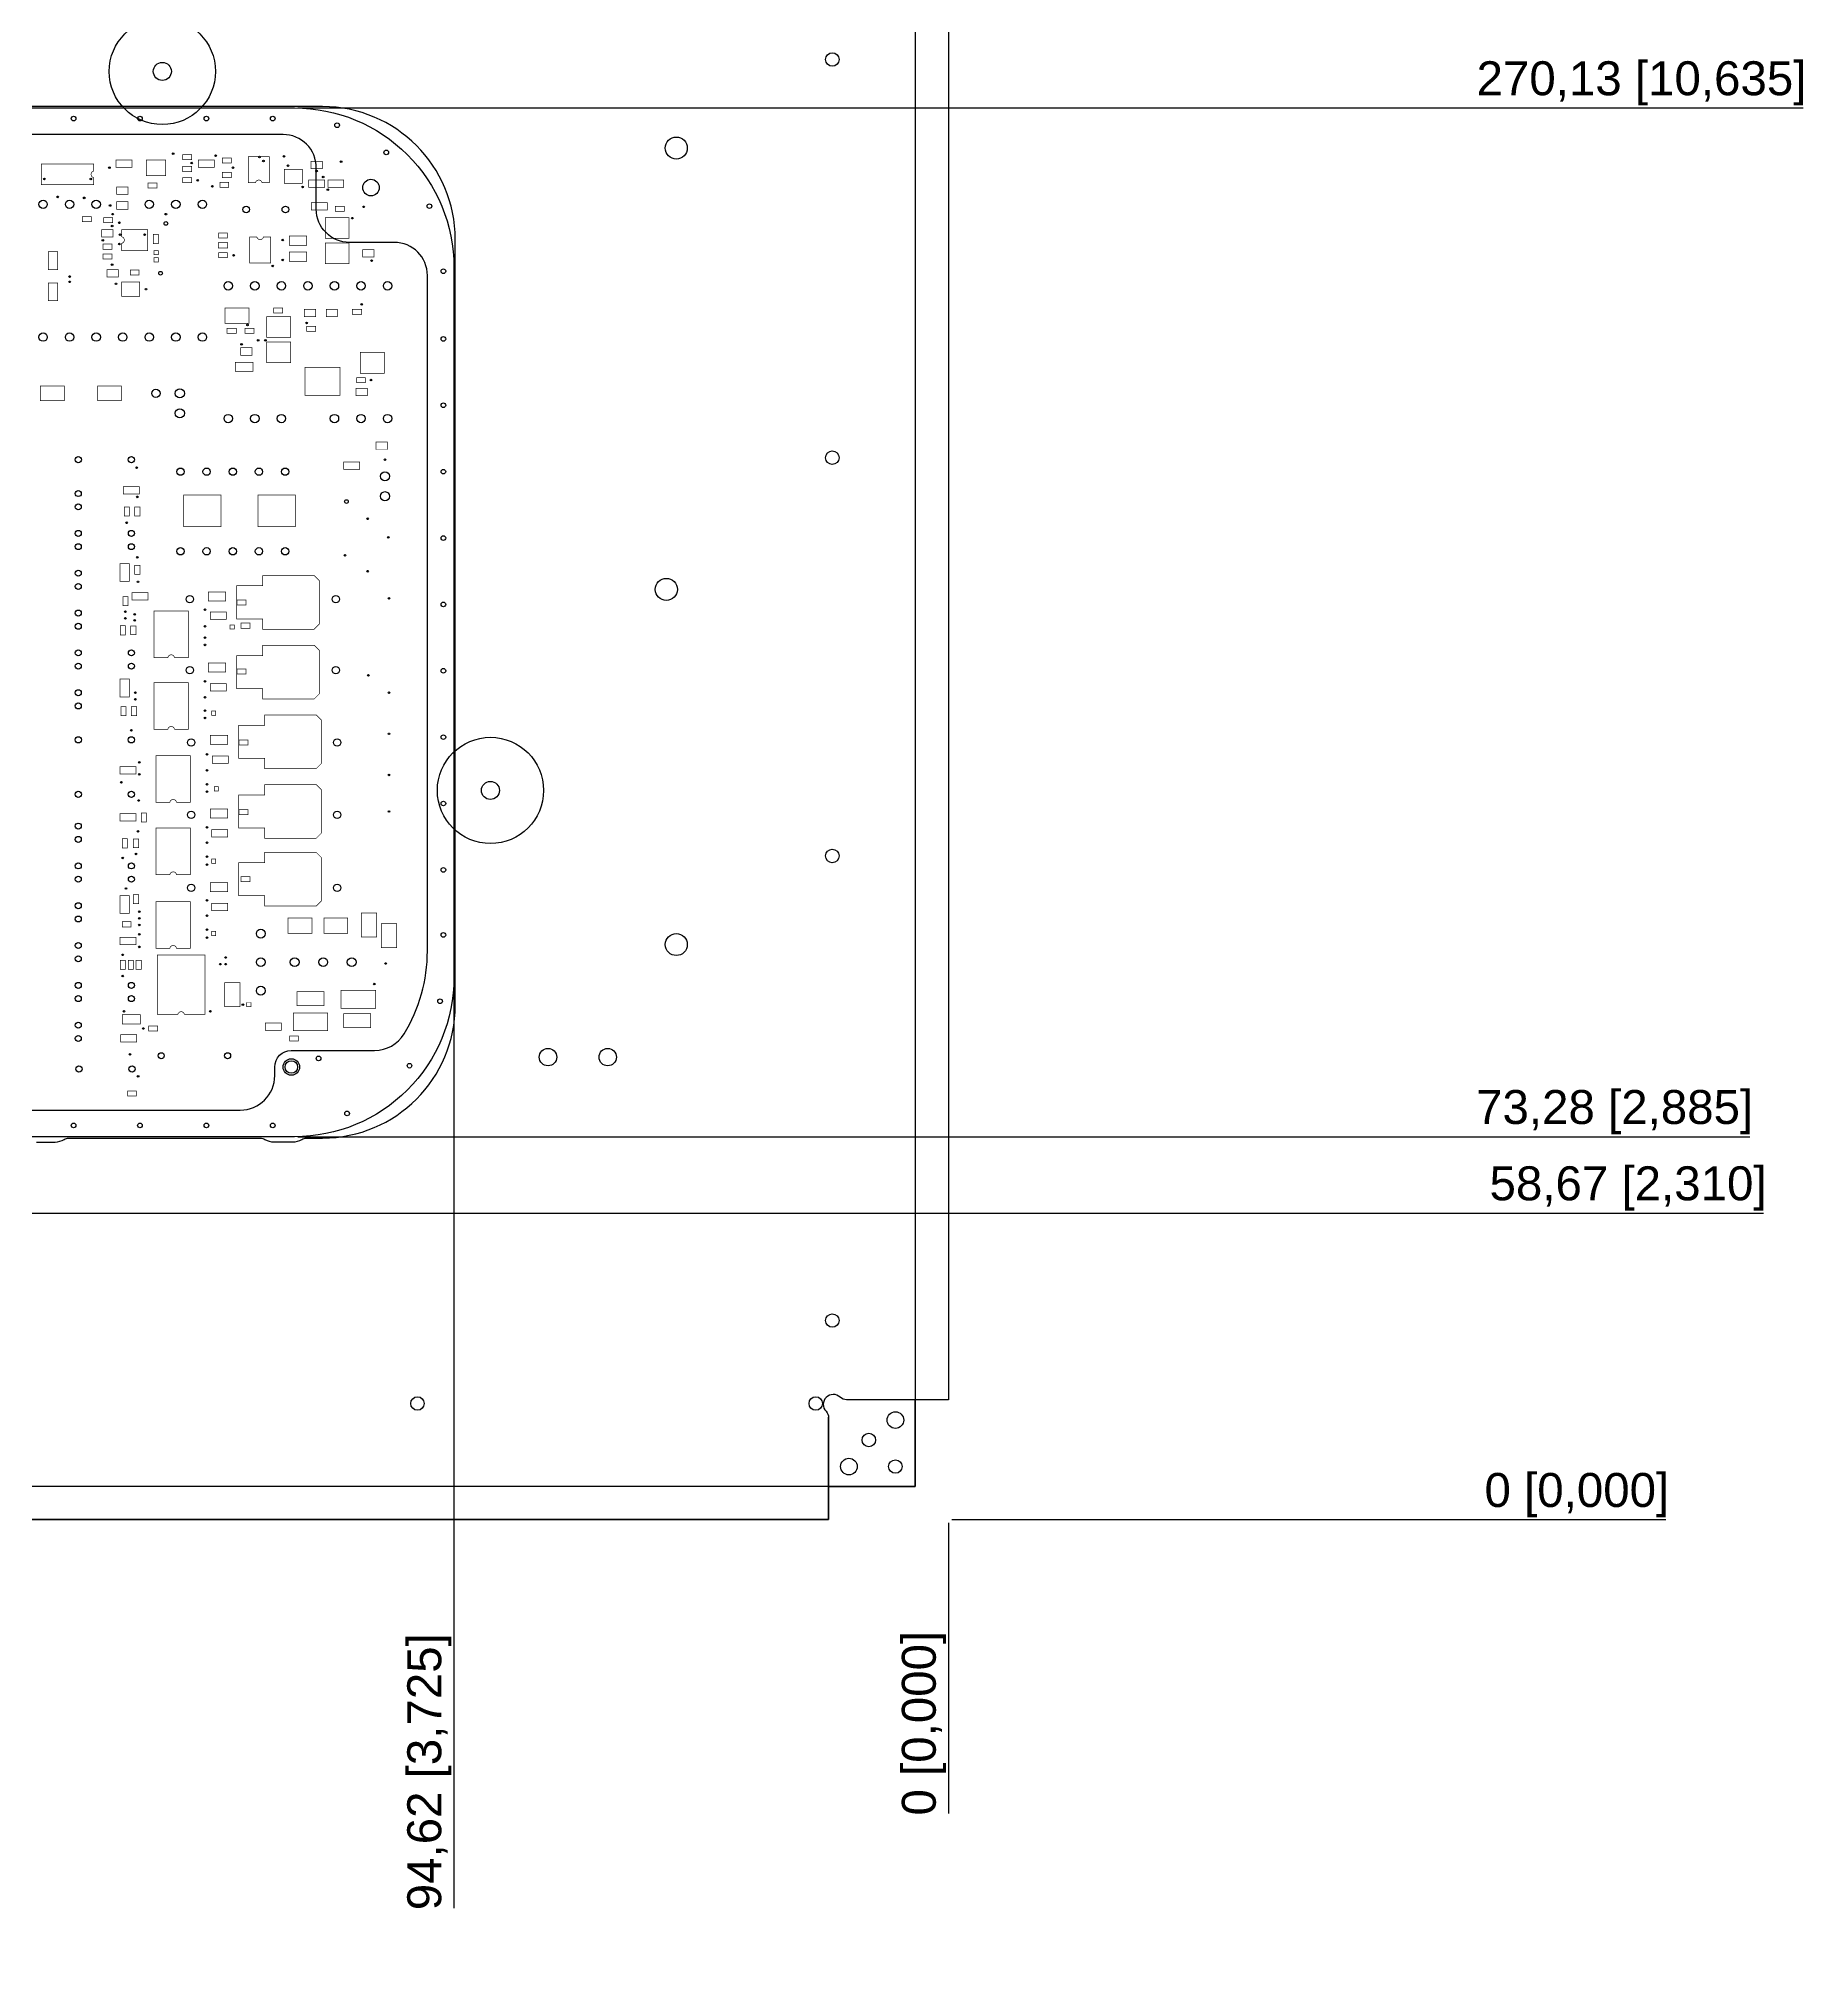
# Model space of a CAD drawing. Extents: x -225 to 380, y -363 to 289.
# Drawn here: x 41.8 to 380.5, y -363.2 to 4 of the extents above; entities that cross this region are included whole.
import ezdxf

# ---------------------------------------------------------------- set-up
doc = ezdxf.new("R2010")
doc.units = 0
doc.header["$MEASUREMENT"] = 0
doc.layers.get('0').update_dxf_attribs({"linetype": 'CONTINUOUS'})
doc.layers.get('DEFPOINTS').update_dxf_attribs({"linetype": 'CONTINUOUS'})
for name, color, linetype in [('1_0_PALLET', 7, 'CONTINUOUS'), ('1_1_BARRENOS', 100, 'CONTINUOUS'), ('1_2_CAV_PCB', 140, 'CONTINUOUS'), ('1_4_FUGAS_PASADAS', 1, 'CONTINUOUS'), ('1_5_CAJA_PISADOR', 8, 'CONTINUOUS'), ('_G01-IND-2BOT_OUTLINE_PART', 7, 'CONTINUOUS'), ('_G01-IND-3GEN_DRILLS', 40, 'CONTINUOUS'), ('_G01-IND-3GEN_OUTLINE', 7, 'CONTINUOUS')]:
    doc.layers.add(name, color=color, linetype=linetype)
doc.styles.get("Standard").update_dxf_attribs({"font": '@Arial Unicode MS'})
doc.dimstyles.get("Standard").update_dxf_attribs({"dimtxt": 0.18, "dimasz": 0.18, "dimexe": 0.18, "dimexo": 0.0625, "dimgap": 0.09, "dimtad": 0, "dimtih": 1, "dimtoh": 1, "dimdec": 4, "dimzin": 0, "dimdsep": 46, "dimtxsty": 'STANDARD', "dimcen": 0.09, "dimadec": 0, "dimazin": 0, "dimtfac": 1, "dimtdec": 4, "dimtofl": 0, "dimtmove": 2, "dimatfit": 3, "dimfxl": 1, "dimtolj": 1, "dimtzin": 0, "dimarcsym": 0})

# ---------------------------------------------------------------- blocks, each defined once
blk = doc.blocks.new('ROUND_99')
blk.add_circle((0, 0), 0.006)
blk = doc.blocks.new('ROUND_237')
blk.add_circle((0, 0), 0.014)
blk = doc.blocks.new('ROUND_148')
blk.add_circle((0, 0), 0.0175)
blk = doc.blocks.new('ROUND_139')
blk.add_circle((0, 0), 0.0225)
blk = doc.blocks.new('ROUND_245')
blk.add_circle((0, 0), 0.0235)
blk = doc.blocks.new('ROUND_8')
blk.add_circle((0, 0), 0.025)
blk = doc.blocks.new('ROUND_118')
blk.add_circle((0, 0), 0.0275)
blk = doc.blocks.new('ROUND_147')
blk.add_circle((0, 0), 0.031)
blk = doc.blocks.new('ROUND_244')
blk.add_circle((0, 0), 0.0315)
blk = doc.blocks.new('ROUND_242')
blk.add_circle((0, 0), 0.0335)
blk = doc.blocks.new('ROUND_243')
blk.add_circle((0, 0), 0.0345)
blk = doc.blocks.new('ROUND_146')
blk.add_circle((0, 0), 0.0625)
blk = doc.blocks.new('*U22')
at = {"color": 0, "linetype": 'Continuous'}
blk.add_text('0 [0,000]', height=6.5, dxfattribs=at).set_placement((318.45, -276.97))
blk = doc.blocks.new('*D21')
at = {"color": 0}
blk.add_line((216.52, -279.4), (353.17, -279.4), dxfattribs=at)
at = {"layer": 'DEFPOINTS', "color": 0}
for p in [(215.9, -279.4), (215.9, -279.4), (318.23, -279.4)]:
    blk.add_point(p, dxfattribs=at)
at = {"linetype": 'Continuous'}
blk.add_blockref('*U22', (0, 0), dxfattribs=at)
blk = doc.blocks.new('*U24')
at = {"color": 0, "linetype": 'Continuous'}
blk.add_text('58,67 [2,310]', height=6.5, dxfattribs=at).set_placement((319.41, -218.29))
blk = doc.blocks.new('*D23')
at = {"color": 0}
blk.add_line((-5.45, -220.73), (371.81, -220.73), dxfattribs=at)
at = {"layer": 'DEFPOINTS', "color": 0}
for p in [(-6.07, -220.73), (319.16, -220.73), (215.9, -279.4)]:
    blk.add_point(p, dxfattribs=at)
at = {"linetype": 'Continuous'}
blk.add_blockref('*U24', (0, 0), dxfattribs=at)
blk = doc.blocks.new('*U26')
at = {"color": 0, "linetype": 'Continuous'}
blk.add_text('73,28 [2,885]', height=6.5, dxfattribs=at).set_placement((316.84, -203.69))
blk = doc.blocks.new('*D25')
at = {"color": 0}
blk.add_line((91.43, -206.12), (369.24, -206.12), dxfattribs=at)
at = {"layer": 'DEFPOINTS', "color": 0}
for p in [(90.8, -206.12), (316.65, -206.12), (215.9, -279.4)]:
    blk.add_point(p, dxfattribs=at)
at = {"linetype": 'Continuous'}
blk.add_blockref('*U26', (0, 0), dxfattribs=at)
blk = doc.blocks.new('*U28')
at = {"color": 0, "linetype": 'Continuous'}
blk.add_text('270,13 [10,635]', height=6.5, dxfattribs=at).set_placement((316.93, -6.84))
blk = doc.blocks.new('*D27')
at = {"color": 0}
blk.add_line((91.43, -9.27), (379.43, -9.27), dxfattribs=at)
at = {"layer": 'DEFPOINTS', "color": 0}
for p in [(90.8, -9.27), (316.59, -9.27), (215.9, -279.4)]:
    blk.add_point(p, dxfattribs=at)
at = {"linetype": 'Continuous'}
blk.add_blockref('*U28', (0, 0), dxfattribs=at)
blk = doc.blocks.new('*U30')
at = {"color": 0, "linetype": 'Continuous'}
blk.add_text('288,67 [11,365]', height=6.5, dxfattribs=at).set_placement((317.96, 11.71))
blk = doc.blocks.new('*D29')
at = {"color": 0}
blk.add_line((-5.45, 9.27), (380.46, 9.27), dxfattribs=at)
at = {"layer": 'DEFPOINTS', "color": 0}
for p in [(-6.07, 9.27), (317.61, 9.27), (215.9, -279.4)]:
    blk.add_point(p, dxfattribs=at)
at = {"linetype": 'Continuous'}
blk.add_blockref('*U30', (0, 0), dxfattribs=at)
blk = doc.blocks.new('*U32')
at = {"color": 0, "linetype": 'Continuous'}
blk.add_text('303,28 [11,940]', height=6.5, dxfattribs=at).set_placement((316.46, 26.31))
blk = doc.blocks.new('*D31')
at = {"color": 0}
blk.add_line((91.43, 23.88), (378.96, 23.88), dxfattribs=at)
at = {"layer": 'DEFPOINTS', "color": 0}
for p in [(90.8, 23.88), (316.23, 23.88), (215.9, -279.4)]:
    blk.add_point(p, dxfattribs=at)
at = {"linetype": 'Continuous'}
blk.add_blockref('*U32', (0, 0), dxfattribs=at)
blk = doc.blocks.new('*U34')
at = {"color": 0, "linetype": 'Continuous'}
blk.add_text('500,13 [19,690]', height=6.5, dxfattribs=at).set_placement((317.04, 223.16))
blk = doc.blocks.new('*D33')
at = {"color": 0}
blk.add_line((91.43, 220.73), (379.54, 220.73), dxfattribs=at)
at = {"layer": 'DEFPOINTS', "color": 0}
for p in [(90.8, 220.73), (316.8, 220.73), (215.9, -279.4)]:
    blk.add_point(p, dxfattribs=at)
at = {"linetype": 'Continuous'}
blk.add_blockref('*U34', (0, 0), dxfattribs=at)
blk = doc.blocks.new('*U36')
at = {"color": 0, "linetype": 'Continuous'}
blk.add_text('558,8 [22,000]', height=6.5, dxfattribs=at).set_placement((316.42, 281.83))
blk = doc.blocks.new('*D35')
at = {"color": 0}
blk.add_line((216.52, 279.4), (373.86, 279.4), dxfattribs=at)
at = {"layer": 'DEFPOINTS', "color": 0}
for p in [(215.9, 279.4), (316.17, 279.4), (215.9, -279.4)]:
    blk.add_point(p, dxfattribs=at)
at = {"linetype": 'Continuous'}
blk.add_blockref('*U36', (0, 0), dxfattribs=at)
blk = doc.blocks.new('*U38')
at = {"color": 0, "linetype": 'Continuous'}
blk.add_text('94,62 [3,725]', height=6.5, rotation=90, dxfattribs=at).set_placement((118.85, -354.14))
blk = doc.blocks.new('*D37')
at = {"color": 0}
blk.add_line((121.28, -176.27), (121.28, -353.75), dxfattribs=at)
at = {"layer": 'DEFPOINTS', "color": 0}
for p in [(121.28, -175.64), (215.9, -279.4), (121.28, -301.12)]:
    blk.add_point(p, dxfattribs=at)
at = {"linetype": 'Continuous'}
blk.add_blockref('*U38', (0, 0), dxfattribs=at)
blk = doc.blocks.new('*U40')
at = {"color": 0, "linetype": 'Continuous'}
blk.add_text('0 [0,000]', height=6.5, rotation=90, dxfattribs=at).set_placement((213.47, -336.01))
blk = doc.blocks.new('*D39')
at = {"color": 0}
blk.add_line((215.9, -280.02), (215.9, -335.61), dxfattribs=at)
at = {"layer": 'DEFPOINTS', "color": 0}
for p in [(215.9, -279.4), (215.9, -279.4), (215.9, -300.66)]:
    blk.add_point(p, dxfattribs=at)
at = {"linetype": 'Continuous'}
blk.add_blockref('*U40', (0, 0), dxfattribs=at)
blk = doc.blocks.new('*U42')
at = {"color": 0, "linetype": 'Continuous'}
blk.add_text('191,14 [7,525]', height=6.5, rotation=90, dxfattribs=at).set_placement((22.33, -359.53))
blk = doc.blocks.new('*D41')
at = {"color": 0}
blk.add_line((24.76, -220.21), (24.76, -358.52), dxfattribs=at)
at = {"layer": 'DEFPOINTS', "color": 0}
for p in [(24.76, -219.58), (215.9, -279.4), (24.76, -301.45)]:
    blk.add_point(p, dxfattribs=at)
at = {"linetype": 'Continuous'}
blk.add_blockref('*U42', (0, 0), dxfattribs=at)
blk = doc.blocks.new('*U44')
at = {"color": 0, "linetype": 'Continuous'}
blk.add_text('337,19 [13,275]', height=6.5, rotation=90, dxfattribs=at).set_placement((-123.72, -363.2))
blk = doc.blocks.new('*D43')
at = {"color": 0}
blk.add_line((-121.29, -205.48), (-121.29, -362.8), dxfattribs=at)
at = {"layer": 'DEFPOINTS', "color": 0}
for p in [(-121.29, -204.85), (215.9, -279.4), (-121.29, -300.08)]:
    blk.add_point(p, dxfattribs=at)
at = {"linetype": 'Continuous'}
blk.add_blockref('*U44', (0, 0), dxfattribs=at)
blk = doc.blocks.new('*U46')
at = {"color": 0, "linetype": 'Continuous'}
blk.add_text('431,8 [17,000]', height=6.5, rotation=90, dxfattribs=at).set_placement((-218.33, -358.53))
blk = doc.blocks.new('*D45')
at = {"color": 0}
blk.add_line((-215.9, -280.03), (-215.9, -358.4), dxfattribs=at)
at = {"layer": 'DEFPOINTS', "color": 0}
for p in [(-215.9, -279.4), (215.9, -279.4), (-215.9, -300.46)]:
    blk.add_point(p, dxfattribs=at)
at = {"linetype": 'Continuous'}
blk.add_blockref('*U46', (0, 0), dxfattribs=at)

msp = doc.modelspace()

# ---------------------------------------------------------------- linework, layer by layer
at = {"layer": '1_0_PALLET', "linetype": 'Continuous'}
msp.add_lwpolyline([(192.9638, 259.81542), (192.9638, 279.40001), (-215.90001, 279.40001), (-215.90001, -279.40001), (192.9638, -279.40001), (-215.90001, -279.40001), (-215.90001, 279.40001), (192.9638, 279.40001), (192.9638, 259.89285, -0.192690009), (192.4728, 258.66611, 0.976311396), (195.1661, 255.97281, -0.192689488), (196.39284, 256.4638), (215.90001, 256.4638), (215.90001, -256.4638), (196.39285, -256.4638, -0.192690009), (195.16611, -255.9728, 0.976311396), (192.47281, -258.6661, -0.192689488), (192.9638, -259.89284), (192.9638, -279.40001), (192.9638, -259.81542)], format="xyb", dxfattribs=at)
at = {"layer": '1_0_PALLET', "color": 4}
msp.add_lwpolyline([(209.54999, -273.05001), (-209.55001, -273.05001), (-209.55001, 273.05001), (209.54999, 273.05001)], close=True, dxfattribs=at)
at = {"layer": '1_0_PALLET', "linetype": 'Continuous'}
msp.add_lwpolyline([(192.9638, -273.05), (209.55, -273.05), (209.55, -256.4638)], dxfattribs=at)
at = {"layer": '1_1_BARRENOS', "linetype": 'Continuous'}
for centre, radius in [((193.67499, 0), 1.28905), ((65.49212, -2.286), 1.7272), ((163.82047, -16.94994), 2.1082), ((193.67499, -76.2), 1.28905), ((161.91548, -101.40494), 2.1082), ((128.26999, -139.86082), 1.7272), ((193.67499, -152.4), 1.28905), ((163.82047, -169.34994), 2.1082), ((139.27791, -190.89636), 1.66582), ((150.70791, -190.89636), 1.66582), ((90.16999, -192.786), 1.1811), ((193.67499, -241.3), 1.28905), ((114.29999, -257.175), 1.28905), ((190.49999, -257.175), 1.28905), ((205.73999, -260.35), 1.5875), ((200.65999, -264.16), 1.28905), ((196.84999, -269.24), 1.5875), ((205.73999, -269.24), 1.28905)]:
    msp.add_circle(centre, radius, dxfattribs=at)
at = {"layer": '1_2_CAV_PCB', "linetype": 'Continuous'}
msp.add_lwpolyline([(41.40199, -207.13636), (44.95799, -207.13636, 0.141388305), (46.71709, -206.62879, -0.141388305), (47.59663, -206.375), (84.23409, -206.375, -0.14110047), (85.11206, -206.62779, 0.14110047), (86.86799, -207.13339), (90.42399, -207.13339, 0.14110047), (92.17993, -206.62779, -0.14110047), (93.0579, -206.375), (96.13899, -206.375, 0.414213562), (121.53899, -180.975), (121.53899, -34.417, 0.414213562), (96.13899, -9.017), (-115.47488, -9.017, -0.182675814)], format="xyb", dxfattribs=at)
at = {"layer": '1_4_FUGAS_PASADAS', "linetype": 'Continuous'}
msp.add_lwpolyline([(28.32082, -201.04289), (80.39121, -201.04118, 0.414203924), (86.99499, -194.43718), (86.99499, -192.786, -0.414213562), (90.16999, -189.611), (106.10048, -189.611, 0.261329114), (111.73626, -186.44951, 0.137951718), (116.20499, -170.561), (116.20499, -41.3385, 0.414213562), (109.85499, -34.9885), (101.29519, -34.9885, -0.414213562), (94.94519, -28.6385), (94.94519, -20.701, 0.414213566), (88.59519, -14.351), (-18.18867, -14.351, 0.227735077)], format="xyb", dxfattribs=at)
at = {"layer": '1_5_CAJA_PISADOR', "color": 8}
for centre in [(65.49212, -2.286), (128.26999, -139.86082)]:
    msp.add_circle(centre, 10.16, dxfattribs=at)
at = {"layer": '_G01-IND-2BOT_OUTLINE_PART', "linetype": 'Continuous', "const_width": 0.127}
for points in [[(71.10729, -19.1516), (71.10729, -18.1864), (69.35469, -18.1864), (69.35469, -19.1516), (71.10729, -19.1516)], [(42.36719, -19.9644), (42.36719, -23.9776), (52.37479, -23.9776), (52.37479, -22.61026), (52.30464, -22.58778), (52.19902, -22.54329), (52.1029, -22.48087), (52.01928, -22.40249), (51.95079, -22.3106), (51.89957, -22.20807), (51.86722, -22.09813), (51.85476, -21.9842), (51.86257, -21.86986), (51.89041, -21.75868), (51.93742, -21.65416), (52.0021, -21.55955), (52.08246, -21.47783), (52.17596, -21.41155), (52.27968, -21.36279), (52.30464, -21.35422), (52.37479, -21.33174), (52.37479, -19.9644), (42.36719, -19.9644)], [(59.68999, -20.6375), (59.68999, -19.2405), (56.64199, -19.2405), (56.64199, -20.6375), (59.68999, -20.6375)], [(66.11619, -22.1996), (66.11619, -19.2024), (62.40779, -19.2024), (62.40779, -22.1996), (66.11619, -22.1996)], [(71.10729, -21.4376), (71.10729, -20.4724), (69.35469, -20.4724), (69.35469, -21.4376), (71.10729, -21.4376)], [(75.43799, -20.6375), (75.43799, -19.2405), (72.38999, -19.2405), (72.38999, -20.6375), (75.43799, -20.6375)], [(77.00009, -18.8214), (77.00009, -19.7866), (78.70189, -19.7866), (78.70189, -18.8214), (77.00009, -18.8214)], [(78.70189, -22.5806), (78.70189, -21.6154), (77.00009, -21.6154), (77.00009, -22.5806), (78.70189, -22.5806)], [(85.95359, -18.5801), (81.94039, -18.5801), (81.94039, -23.5839), (83.30773, -23.5839), (83.33021, -23.51375), (83.37471, -23.40813), (83.43712, -23.31201), (83.51551, -23.22839), (83.6074, -23.15991), (83.70992, -23.10868), (83.81987, -23.07633), (83.9338, -23.06387), (84.04813, -23.07168), (84.15931, -23.09952), (84.26384, -23.14653), (84.35844, -23.21122), (84.44016, -23.29157), (84.50644, -23.38507), (84.5552, -23.48879), (84.56377, -23.51375), (84.58625, -23.5839), (85.95359, -23.5839), (85.95359, -18.5801)], [(88.84919, -21.0058), (88.84919, -23.6982), (92.25279, -23.6982), (92.25279, -21.0058), (88.84919, -21.0058)], [(96.07549, -20.9042), (96.07549, -19.4818), (93.91649, -19.4818), (93.91649, -20.9042), (96.07549, -20.9042)], [(56.75629, -24.3713), (56.75629, -25.7937), (58.91529, -25.7937), (58.91529, -24.3713), (56.75629, -24.3713)], [(62.77609, -23.6474), (62.77609, -24.6126), (64.47789, -24.6126), (64.47789, -23.6474), (62.77609, -23.6474)], [(69.38009, -22.6314), (69.38009, -23.5966), (71.08189, -23.5966), (71.08189, -22.6314), (69.38009, -22.6314)], [(78.19389, -24.4856), (78.19389, -23.5204), (76.49209, -23.5204), (76.49209, -24.4856), (78.19389, -24.4856)], [(96.51999, -24.4475), (96.51999, -23.0505), (93.47199, -23.0505), (93.47199, -24.4475), (96.51999, -24.4475)], [(97.15499, -23.0505), (97.15499, -24.4475), (100.20299, -24.4475), (100.20299, -23.0505), (97.15499, -23.0505)], [(58.91529, -28.6512), (58.91529, -27.2288), (56.75629, -27.2288), (56.75629, -28.6512), (58.91529, -28.6512)], [(93.97999, -27.3685), (93.97999, -28.7655), (97.02799, -28.7655), (97.02799, -27.3685), (93.97999, -27.3685)], [(100.29189, -29.0576), (100.29189, -28.0924), (98.59009, -28.0924), (98.59009, -29.0576), (100.29189, -29.0576)], [(50.20309, -30.0609), (50.20309, -31.0261), (51.90489, -31.0261), (51.90489, -30.0609), (50.20309, -30.0609)], [(53.91149, -32.5628), (53.91149, -33.9852), (56.07049, -33.9852), (56.07049, -32.5628), (53.91149, -32.5628)], [(54.24169, -30.2514), (54.24169, -31.2166), (55.99429, -31.2166), (55.99429, -30.2514), (54.24169, -30.2514)], [(62.69989, -36.5506), (62.69989, -32.5374), (57.69609, -32.5374), (57.69609, -33.90474), (57.76624, -33.92722), (57.87186, -33.97172), (57.96798, -34.03414), (58.0516, -34.11252), (58.12009, -34.20441), (58.17131, -34.30693), (58.20366, -34.41688), (58.21613, -34.53081), (58.20831, -34.64515), (58.18047, -34.75632), (58.13347, -34.86085), (58.06878, -34.95545), (57.98842, -35.03717), (57.89492, -35.10345), (57.79121, -35.15222), (57.76624, -35.16078), (57.69609, -35.18326), (57.69609, -36.5506), (62.69989, -36.5506)], [(96.64699, -30.2768), (96.64699, -34.2392), (101.21899, -34.2392), (101.21899, -30.2768), (96.64699, -30.2768)], [(45.47869, -36.7792), (43.67529, -36.7792), (43.67529, -40.1828), (45.47869, -40.1828), (45.47869, -36.7792)], [(54.11469, -35.3314), (54.11469, -36.2966), (55.86729, -36.2966), (55.86729, -35.3314), (54.11469, -35.3314)], [(63.77939, -35.2298), (64.74459, -35.2298), (64.74459, -33.4772), (63.77939, -33.4772), (63.77939, -35.2298)], [(63.91909, -36.5506), (63.91909, -37.3634), (64.73189, -37.3634), (64.73189, -36.5506), (63.91909, -36.5506)], [(76.21269, -35.0774), (76.21269, -36.0426), (77.96529, -36.0426), (77.96529, -35.0774), (76.21269, -35.0774)], [(76.23809, -33.1724), (76.23809, -34.1376), (77.93989, -34.1376), (77.93989, -33.1724), (76.23809, -33.1724)], [(82.19439, -38.9509), (86.20759, -38.9509), (86.20759, -33.9471), (84.84025, -33.9471), (84.81777, -34.01726), (84.77327, -34.12287), (84.71086, -34.21899), (84.63248, -34.30261), (84.54059, -34.3711), (84.43806, -34.42232), (84.32812, -34.45467), (84.21419, -34.46714), (84.09985, -34.45932), (83.98867, -34.43148), (83.88415, -34.38448), (83.78954, -34.31979), (83.70782, -34.23944), (83.64154, -34.14594), (83.59278, -34.04222), (83.58421, -34.01726), (83.56173, -33.9471), (82.19439, -33.9471), (82.19439, -38.9509)], [(89.76359, -33.7947), (89.76359, -35.5473), (93.11639, -35.5473), (93.11639, -33.7947), (89.76359, -33.7947)], [(101.21899, -39.0652), (101.21899, -35.1028), (96.64699, -35.1028), (96.64699, -39.0652), (101.21899, -39.0652)], [(103.79709, -36.3601), (103.79709, -37.8079), (106.00689, -37.8079), (106.00689, -36.3601), (103.79709, -36.3601)], [(54.11469, -37.2364), (54.11469, -38.2016), (55.86729, -38.2016), (55.86729, -37.2364), (54.11469, -37.2364)], [(57.08649, -41.6052), (57.08649, -40.1828), (54.92749, -40.1828), (54.92749, -41.6052), (57.08649, -41.6052)], [(61.04889, -41.2496), (61.04889, -40.2844), (59.34709, -40.2844), (59.34709, -41.2496), (61.04889, -41.2496)], [(63.91909, -37.9476), (63.91909, -38.7604), (64.73189, -38.7604), (64.73189, -37.9476), (63.91909, -37.9476)], [(77.93989, -37.9476), (77.93989, -36.9824), (76.23809, -36.9824), (76.23809, -37.9476), (77.93989, -37.9476)], [(89.76359, -36.8427), (89.76359, -38.5953), (93.11639, -38.5953), (93.11639, -36.8427), (89.76359, -36.8427)], [(45.47869, -42.7482), (43.67529, -42.7482), (43.67529, -46.1518), (45.47869, -46.1518), (45.47869, -42.7482)], [(61.13779, -45.2882), (61.13779, -42.5958), (57.73419, -42.5958), (57.73419, -45.2882), (61.13779, -45.2882)], [(77.46999, -47.5615), (77.46999, -50.4825), (82.04199, -50.4825), (82.04199, -47.5615), (77.46999, -47.5615)], [(88.48089, -48.4886), (88.48089, -47.5234), (86.77909, -47.5234), (86.77909, -48.4886), (88.48089, -48.4886)], [(92.64649, -47.8028), (92.64649, -49.2252), (94.80549, -49.2252), (94.80549, -47.8028), (92.64649, -47.8028)], [(96.83749, -47.8028), (96.83749, -49.2252), (98.99649, -49.2252), (98.99649, -47.8028), (96.83749, -47.8028)], [(101.86669, -47.7774), (101.86669, -48.7426), (103.61929, -48.7426), (103.61929, -47.7774), (101.86669, -47.7774)], [(79.61629, -52.4256), (79.61629, -51.4604), (77.86369, -51.4604), (77.86369, -52.4256), (79.61629, -52.4256)], [(81.29269, -51.4604), (81.29269, -52.4256), (83.04529, -52.4256), (83.04529, -51.4604), (81.29269, -51.4604)], [(85.47099, -49.1998), (85.47099, -53.1622), (90.04299, -53.1622), (90.04299, -49.1998), (85.47099, -49.1998)], [(94.85629, -52.0446), (94.85629, -51.0794), (93.10369, -51.0794), (93.10369, -52.0446), (94.85629, -52.0446)], [(85.47099, -54.0258), (85.47099, -57.9882), (90.04299, -57.9882), (90.04299, -54.0258), (85.47099, -54.0258)], [(82.82939, -59.6773), (82.82939, -57.9247), (79.47659, -57.9247), (79.47659, -59.6773), (82.82939, -59.6773)], [(80.45449, -55.1688), (80.45449, -56.5912), (82.61349, -56.5912), (82.61349, -55.1688), (80.45449, -55.1688)], [(103.37799, -56.0578), (103.37799, -60.0202), (107.94999, -60.0202), (107.94999, -56.0578), (103.37799, -56.0578)], [(46.73599, -65.3034), (46.73599, -62.4586), (42.16399, -62.4586), (42.16399, -65.3034), (46.73599, -65.3034)], [(57.65799, -65.3034), (57.65799, -62.4586), (53.08599, -62.4586), (53.08599, -65.3034), (57.65799, -65.3034)], [(99.46639, -64.2874), (99.46639, -58.9026), (92.81159, -58.9026), (92.81159, -64.2874), (99.46639, -64.2874)], [(104.35589, -61.8236), (104.35589, -60.8584), (102.65409, -60.8584), (102.65409, -61.8236), (104.35589, -61.8236)], [(104.73689, -64.3509), (104.73689, -62.9031), (102.52709, -62.9031), (102.52709, -64.3509), (104.73689, -64.3509)], [(108.52149, -74.6252), (108.52149, -73.2028), (106.36249, -73.2028), (106.36249, -74.6252), (108.52149, -74.6252)], [(100.20299, -77.0255), (100.20299, -78.4225), (103.25099, -78.4225), (103.25099, -77.0255), (100.20299, -77.0255)], [(58.03899, -81.7245), (58.03899, -83.1215), (61.08699, -83.1215), (61.08699, -81.7245), (58.03899, -81.7245)], [(76.70799, -89.408), (76.70799, -83.312), (69.59599, -83.312), (69.59599, -89.408), (76.70799, -89.408)], [(90.93199, -89.408), (90.93199, -83.312), (83.81999, -83.312), (83.81999, -89.408), (90.93199, -89.408)], [(59.15659, -85.6361), (58.19139, -85.6361), (58.19139, -87.3379), (59.15659, -87.3379), (59.15659, -85.6361)], [(61.18859, -85.6107), (60.22339, -85.6107), (60.22339, -87.3633), (61.18859, -87.3633), (61.18859, -85.6107)], [(59.19469, -96.4692), (57.39129, -96.4692), (57.39129, -99.8728), (59.19469, -99.8728), (59.19469, -96.4692)], [(61.18859, -96.8121), (60.22339, -96.8121), (60.22339, -98.5139), (61.18859, -98.5139), (61.18859, -96.8121)], [(94.53879, -109.0295), (95.55479, -108.0135), (95.55479, -99.7585), (94.53879, -98.7425), (84.70899, -98.7425), (84.70899, -100.711), (79.70519, -100.711), (79.70519, -107.061), (84.70899, -107.061), (84.70899, -109.0295), (94.53879, -109.0295)], [(58.90259, -102.7811), (57.93739, -102.7811), (57.93739, -104.4829), (58.90259, -104.4829), (58.90259, -102.7811)], [(59.68999, -102.0445), (59.68999, -103.4415), (62.73799, -103.4415), (62.73799, -102.0445), (59.68999, -102.0445)], [(74.26959, -101.8667), (74.26959, -103.6193), (77.62239, -103.6193), (77.62239, -101.8667), (74.26959, -101.8667)], [(70.48499, -105.537), (63.88099, -105.537), (63.88099, -114.427), (66.54103, -114.427), (66.5725, -114.33819), (66.62019, -114.23397), (66.6855, -114.13979), (66.76639, -114.0586), (66.86032, -113.99293), (66.96435, -113.94485), (67.07523, -113.91586), (67.18949, -113.90686), (67.30353, -113.91815), (67.41381, -113.94936), (67.51686, -113.99952), (67.60946, -114.06705), (67.6887, -114.14985), (67.75211, -114.24532), (67.79348, -114.33819), (67.82495, -114.427), (70.48499, -114.427), (70.48499, -105.537)], [(74.67599, -105.7275), (74.67599, -107.1245), (77.72399, -107.1245), (77.72399, -105.7275), (74.67599, -105.7275)], [(81.52129, -104.3686), (81.52129, -103.4034), (79.76869, -103.4034), (79.76869, -104.3686), (81.52129, -104.3686)], [(58.39459, -108.3437), (57.42939, -108.3437), (57.42939, -110.0963), (58.39459, -110.0963), (58.39459, -108.3437)], [(60.42659, -108.3691), (59.46139, -108.3691), (59.46139, -110.0709), (60.42659, -110.0709), (60.42659, -108.3691)], [(79.27339, -108.1786), (78.46059, -108.1786), (78.46059, -108.9914), (79.27339, -108.9914), (79.27339, -108.1786)], [(80.53069, -107.8484), (80.53069, -108.8136), (82.28329, -108.8136), (82.28329, -107.8484), (80.53069, -107.8484)], [(94.53879, -122.3645), (95.55479, -121.3485), (95.55479, -113.0935), (94.53879, -112.0775), (84.70899, -112.0775), (84.70899, -114.046), (79.70519, -114.046), (79.70519, -120.396), (84.70899, -120.396), (84.70899, -122.3645), (94.53879, -122.3645)], [(74.26959, -115.4557), (74.26959, -117.2083), (77.62239, -117.2083), (77.62239, -115.4557), (74.26959, -115.4557)], [(81.52129, -117.5766), (81.52129, -116.6114), (79.76869, -116.6114), (79.76869, -117.5766), (81.52129, -117.5766)], [(59.19469, -118.5672), (57.39129, -118.5672), (57.39129, -121.9708), (59.19469, -121.9708), (59.19469, -118.5672)], [(70.48499, -119.253), (63.88099, -119.253), (63.88099, -128.143), (66.54103, -128.143), (66.5725, -128.05419), (66.62019, -127.94997), (66.6855, -127.85579), (66.76639, -127.7746), (66.86032, -127.70893), (66.96435, -127.66085), (67.07523, -127.63186), (67.18949, -127.62286), (67.30353, -127.63415), (67.41381, -127.66536), (67.51686, -127.71552), (67.60946, -127.78305), (67.6887, -127.86585), (67.75211, -127.96132), (67.79348, -128.05419), (67.82495, -128.143), (70.48499, -128.143), (70.48499, -119.253)], [(74.67599, -119.4435), (74.67599, -120.8405), (77.72399, -120.8405), (77.72399, -119.4435), (74.67599, -119.4435)], [(58.52159, -123.8631), (57.55639, -123.8631), (57.55639, -125.5649), (58.52159, -125.5649), (58.52159, -123.8631)], [(60.55359, -123.8631), (59.58839, -123.8631), (59.58839, -125.5649), (60.55359, -125.5649), (60.55359, -123.8631)], [(74.90459, -125.5014), (75.71739, -125.5014), (75.71739, -124.6886), (74.90459, -124.6886), (74.90459, -125.5014)], [(94.91979, -135.6995), (95.93579, -134.6835), (95.93579, -126.4285), (94.91979, -125.4125), (85.08999, -125.4125), (85.08999, -127.381), (80.08619, -127.381), (80.08619, -133.731), (85.08999, -133.731), (85.08999, -135.6995), (94.91979, -135.6995)], [(74.65059, -129.2987), (74.65059, -131.0513), (78.00339, -131.0513), (78.00339, -129.2987), (74.65059, -129.2987)], [(81.90229, -131.1656), (81.90229, -130.2004), (80.14969, -130.2004), (80.14969, -131.1656), (81.90229, -131.1656)], [(57.40399, -135.3185), (57.40399, -136.7155), (60.45199, -136.7155), (60.45199, -135.3185), (57.40399, -135.3185)], [(70.86599, -133.223), (64.26199, -133.223), (64.26199, -142.113), (66.92203, -142.113), (66.9535, -142.02419), (67.00119, -141.91997), (67.0665, -141.82579), (67.14739, -141.7446), (67.24132, -141.67893), (67.34535, -141.63085), (67.45623, -141.60186), (67.57049, -141.59286), (67.68453, -141.60415), (67.79481, -141.63536), (67.89786, -141.68552), (67.99046, -141.75305), (68.0697, -141.83585), (68.13311, -141.93132), (68.17448, -142.02419), (68.20595, -142.113), (70.86599, -142.113), (70.86599, -133.223)], [(75.05699, -133.2865), (75.05699, -134.6835), (78.10499, -134.6835), (78.10499, -133.2865), (75.05699, -133.2865)], [(75.41259, -139.9794), (76.22539, -139.9794), (76.22539, -139.1666), (75.41259, -139.1666), (75.41259, -139.9794)], [(94.91979, -149.0345), (95.93579, -148.0185), (95.93579, -139.7635), (94.91979, -138.7475), (85.08999, -138.7475), (85.08999, -140.716), (80.08619, -140.716), (80.08619, -147.066), (85.08999, -147.066), (85.08999, -149.0345), (94.91979, -149.0345)], [(57.40399, -144.3355), (57.40399, -145.7325), (60.45199, -145.7325), (60.45199, -144.3355), (57.40399, -144.3355)], [(61.49339, -145.8849), (62.45859, -145.8849), (62.45859, -144.1831), (61.49339, -144.1831), (61.49339, -145.8849)], [(74.65059, -143.3957), (74.65059, -145.1483), (78.00339, -145.1483), (78.00339, -143.3957), (74.65059, -143.3957)], [(81.90229, -144.5006), (81.90229, -143.5354), (80.14969, -143.5354), (80.14969, -144.5006), (81.90229, -144.5006)], [(58.77559, -149.1107), (57.81039, -149.1107), (57.81039, -150.8633), (58.77559, -150.8633), (58.77559, -149.1107)], [(59.96939, -150.8379), (60.93459, -150.8379), (60.93459, -149.1361), (59.96939, -149.1361), (59.96939, -150.8379)], [(70.86599, -147.066), (64.26199, -147.066), (64.26199, -155.956), (66.92203, -155.956), (66.9535, -155.86719), (67.00119, -155.76297), (67.0665, -155.66879), (67.14739, -155.5876), (67.24132, -155.52193), (67.34535, -155.47385), (67.45623, -155.44486), (67.57049, -155.43586), (67.68453, -155.44715), (67.79481, -155.47836), (67.89786, -155.52852), (67.99046, -155.59605), (68.0697, -155.67885), (68.13311, -155.77432), (68.17448, -155.86719), (68.20595, -155.956), (70.86599, -155.956), (70.86599, -147.066)], [(74.92999, -147.3835), (74.92999, -148.7805), (77.97799, -148.7805), (77.97799, -147.3835), (74.92999, -147.3835)], [(74.90459, -153.8224), (75.71739, -153.8224), (75.71739, -153.0096), (74.90459, -153.0096), (74.90459, -153.8224)], [(94.91979, -161.9885), (95.93579, -160.9725), (95.93579, -152.7175), (94.91979, -151.7015), (85.08999, -151.7015), (85.08999, -153.67), (80.08619, -153.67), (80.08619, -160.02), (85.08999, -160.02), (85.08999, -161.9885), (94.91979, -161.9885)], [(74.65059, -157.4927), (74.65059, -159.2453), (78.00339, -159.2453), (78.00339, -157.4927), (74.65059, -157.4927)], [(82.28329, -157.3276), (82.28329, -156.3624), (80.53069, -156.3624), (80.53069, -157.3276), (82.28329, -157.3276)], [(57.39129, -163.3728), (59.19469, -163.3728), (59.19469, -159.9692), (57.39129, -159.9692), (57.39129, -163.3728)], [(59.96939, -161.5059), (60.93459, -161.5059), (60.93459, -159.8041), (59.96939, -159.8041), (59.96939, -161.5059)], [(70.86599, -161.163), (64.26199, -161.163), (64.26199, -170.053), (66.92203, -170.053), (66.9535, -169.96419), (67.00119, -169.85997), (67.0665, -169.76579), (67.14739, -169.6846), (67.24132, -169.61893), (67.34535, -169.57085), (67.45623, -169.54186), (67.57049, -169.53286), (67.68453, -169.54415), (67.79481, -169.57536), (67.89786, -169.62552), (67.99046, -169.69305), (68.0697, -169.77585), (68.13311, -169.87132), (68.17448, -169.96419), (68.20595, -170.053), (70.86599, -170.053), (70.86599, -161.163)], [(74.92999, -161.4805), (74.92999, -162.8775), (77.97799, -162.8775), (77.97799, -161.4805), (74.92999, -161.4805)], [(59.52489, -165.9636), (59.52489, -164.9984), (57.82309, -164.9984), (57.82309, -165.9636), (59.52489, -165.9636)], [(94.10699, -167.1955), (94.10699, -164.2745), (89.53499, -164.2745), (89.53499, -167.1955), (94.10699, -167.1955)], [(100.96499, -167.1955), (100.96499, -164.2745), (96.39299, -164.2745), (96.39299, -167.1955), (100.96499, -167.1955)], [(106.48949, -163.322), (103.56849, -163.322), (103.56849, -167.894), (106.48949, -167.894), (106.48949, -163.322)], [(60.45199, -169.3545), (60.45199, -167.9575), (57.40399, -167.9575), (57.40399, -169.3545), (60.45199, -169.3545)], [(74.90459, -167.6654), (75.71739, -167.6654), (75.71739, -166.8526), (74.90459, -166.8526), (74.90459, -167.6654)], [(107.37849, -169.926), (110.29949, -169.926), (110.29949, -165.354), (107.37849, -165.354), (107.37849, -169.926)], [(58.39459, -172.3771), (57.42939, -172.3771), (57.42939, -174.0789), (58.39459, -174.0789), (58.39459, -172.3771)], [(58.95339, -174.1043), (59.91859, -174.1043), (59.91859, -172.3517), (58.95339, -172.3517), (58.95339, -174.1043)], [(60.47739, -174.0789), (61.44259, -174.0789), (61.44259, -172.3771), (60.47739, -172.3771), (60.47739, -174.0789)], [(73.65999, -171.3484), (64.51599, -171.3484), (64.51599, -182.7276), (68.44297, -182.7276), (68.48374, -182.62194), (68.5343, -182.51909), (68.6022, -182.42676), (68.6853, -182.34783), (68.78102, -182.2848), (68.88635, -182.23962), (68.99799, -182.21372), (69.11245, -182.2079), (69.22614, -182.22234), (69.33551, -182.2566), (69.43713, -182.3096), (69.52781, -182.37967), (69.60473, -182.46464), (69.66546, -182.56184), (69.69224, -182.62194), (69.73301, -182.7276), (73.65999, -182.7276), (73.65999, -171.3484)], [(80.32749, -176.657), (77.40649, -176.657), (77.40649, -181.229), (80.32749, -181.229), (80.32749, -176.657)], [(96.43109, -181.0385), (96.43109, -178.3715), (91.27489, -178.3715), (91.27489, -181.0385), (96.43109, -181.0385)], [(106.29699, -181.532), (106.29699, -178.132), (99.69699, -178.132), (99.69699, -181.532), (106.29699, -181.532)], [(61.26479, -184.5437), (61.26479, -182.7403), (57.86119, -182.7403), (57.86119, -184.5437), (61.26479, -184.5437)], [(82.44839, -181.2544), (82.44839, -180.4416), (81.63559, -180.4416), (81.63559, -181.2544), (82.44839, -181.2544)], [(97.15299, -185.85), (97.15299, -182.45), (90.55299, -182.45), (90.55299, -185.85), (97.15299, -185.85)], [(105.32109, -185.2295), (105.32109, -182.5625), (100.16489, -182.5625), (100.16489, -185.2295), (105.32109, -185.2295)], [(57.53099, -186.6265), (57.53099, -188.0235), (60.57899, -188.0235), (60.57899, -186.6265), (57.53099, -186.6265)], [(62.90309, -184.9374), (62.90309, -185.9026), (64.60489, -185.9026), (64.60489, -184.9374), (62.90309, -184.9374)], [(88.26499, -185.7375), (88.26499, -184.3405), (85.21699, -184.3405), (85.21699, -185.7375), (88.26499, -185.7375)], [(91.52889, -187.8076), (91.52889, -186.8424), (89.82709, -186.8424), (89.82709, -187.8076), (91.52889, -187.8076)], [(58.83909, -197.3834), (58.83909, -198.3486), (60.54089, -198.3486), (60.54089, -197.3834), (58.83909, -197.3834)]]:
    msp.add_lwpolyline(points, dxfattribs=at)
at = {"layer": '_G01-IND-3GEN_OUTLINE', "linetype": 'Continuous'}
msp.add_lwpolyline([(-48.13301, -9.398, 0.4142136), (-47.11701, -10.414), (-40.25901, -10.414, 0.4142136), (-39.24301, -9.398), (-39.24301, -9.271), (-29.21001, -9.271), (-29.21001, -12.065, 0.4142136), (-28.19401, -13.081), (-26.41601, -13.081, 0.4142136), (-25.40001, -12.065), (-25.40001, -9.271), (90.80499, -9.271, -0.4142136), (121.28499, -39.751), (121.28499, -175.641, -0.4142136), (90.80499, -206.121), (26.03499, -206.121, 0.4142136), (24.76499, -207.391)], format="xyb", dxfattribs=at)

# ---------------------------------------------------------------- block references
at = {"layer": '_G01-IND-3GEN_DRILLS', "linetype": 'Continuous', "xscale": 25.4, "yscale": 25.4, "zscale": 25.4, "rotation": 270}
for name, p in [('ROUND_148', (48.51399, -11.303)), ('ROUND_148', (61.21399, -11.303)), ('ROUND_148', (73.91399, -11.303)), ('ROUND_148', (86.61399, -11.303)), ('ROUND_148', (98.93299, -12.573)), ('ROUND_99', (67.56399, -18.034)), ('ROUND_99', (75.67929, -18.415)), ('ROUND_148', (108.33099, -17.78)), ('ROUND_99', (55.37199, -20.701)), ('ROUND_99', (71.11999, -19.812)), ('ROUND_99', (78.99399, -20.701)), ('ROUND_99', (84.07399, -18.669)), ('ROUND_99', (84.83599, -19.431)), ('ROUND_99', (88.77299, -18.542)), ('ROUND_99', (89.53499, -20.32)), ('ROUND_99', (94.99599, -21.336)), ('ROUND_99', (99.69499, -19.558)), ('ROUND_99', (42.92599, -22.86)), ('ROUND_99', (51.81599, -22.86)), ('ROUND_99', (72.26299, -23.114)), ('ROUND_99', (75.05699, -24.257)), ('ROUND_99', (92.32899, -24.384)), ('ROUND_99', (96.26599, -22.479)), ('ROUND_99', (97.15499, -24.892)), ('ROUND_146', (105.40999, -24.511)), ('ROUND_244', (42.67199, -27.7114)), ('ROUND_99', (45.46599, -26.289)), ('ROUND_244', (47.75199, -27.7114)), ('ROUND_99', (50.54599, -26.4795)), ('ROUND_244', (52.83199, -27.7114)), ('ROUND_99', (55.49899, -27.94)), ('ROUND_244', (62.99199, -27.7114)), ('ROUND_244', (68.07199, -27.7114)), ('ROUND_244', (73.15199, -27.7114)), ('ROUND_8', (81.53399, -28.702)), ('ROUND_8', (89.02699, -28.702)), ('ROUND_99', (104.01299, -28.194)), ('ROUND_148', (116.58599, -28.067)), ('ROUND_99', (55.87999, -31.877)), ('ROUND_99', (56.00699, -29.591)), ('ROUND_99', (57.27699, -31.242)), ('ROUND_237', (66.16699, -31.369)), ('ROUND_99', (66.16699, -29.591)), ('ROUND_99', (101.85399, -30.353)), ('ROUND_99', (54.10199, -34.6075)), ('ROUND_99', (57.27699, -35.306)), ('ROUND_99', (57.40399, -33.528)), ('ROUND_99', (62.10299, -33.528)), ('ROUND_99', (88.51899, -34.544)), ('ROUND_99', (55.87999, -39.243)), ('ROUND_99', (79.12099, -37.465)), ('ROUND_99', (86.61399, -39.497)), ('ROUND_99', (88.51899, -38.354)), ('ROUND_99', (105.53699, -38.481)), ('ROUND_148', (119.25299, -40.513)), ('ROUND_99', (47.75199, -41.529)), ('ROUND_99', (47.75199, -42.545)), ('ROUND_99', (56.64199, -42.926)), ('ROUND_99', (62.35699, -43.942)), ('ROUND_237', (65.15099, -40.894)), ('ROUND_244', (78.10499, -43.307)), ('ROUND_244', (83.18499, -43.307)), ('ROUND_244', (88.26499, -43.307)), ('ROUND_244', (93.34499, -43.307)), ('ROUND_244', (98.42499, -43.307)), ('ROUND_244', (103.50499, -43.307)), ('ROUND_244', (108.58499, -43.307)), ('ROUND_99', (103.63199, -46.863)), ('ROUND_99', (81.78799, -50.8)), ('ROUND_99', (93.09099, -50.419)), ('ROUND_244', (42.67199, -53.1114)), ('ROUND_244', (47.75199, -53.1114)), ('ROUND_244', (52.83199, -53.1114)), ('ROUND_244', (57.91199, -53.1114)), ('ROUND_244', (62.99199, -53.1114)), ('ROUND_244', (68.07199, -53.1114)), ('ROUND_244', (73.15199, -53.1114)), ('ROUND_99', (80.64499, -54.483)), ('ROUND_99', (83.81999, -53.721)), ('ROUND_99', (85.21699, -53.721)), ('ROUND_148', (119.25299, -53.467)), ('ROUND_99', (105.40999, -61.341)), ('ROUND_147', (64.26199, -63.881)), ('ROUND_243', (68.83399, -63.881)), ('ROUND_148', (119.25299, -66.167)), ('ROUND_243', (68.83399, -67.691)), ('ROUND_244', (78.10499, -68.707)), ('ROUND_244', (83.18499, -68.707)), ('ROUND_244', (88.26499, -68.707)), ('ROUND_244', (98.42499, -68.707)), ('ROUND_244', (103.50499, -68.707)), ('ROUND_244', (108.58499, -68.707)), ('ROUND_245', (49.40299, -76.581)), ('ROUND_245', (59.56299, -76.581)), ('ROUND_99', (108.07699, -76.581)), ('ROUND_99', (60.57899, -78.105)), ('ROUND_118', (68.96099, -78.867)), ('ROUND_118', (73.96479, -78.867)), ('ROUND_118', (78.96859, -78.867)), ('ROUND_118', (83.97239, -78.867)), ('ROUND_118', (88.97619, -78.867)), ('ROUND_243', (108.07699, -79.756)), ('ROUND_148', (119.25299, -78.867)), ('ROUND_139', (49.40299, -83.058)), ('ROUND_99', (60.70599, -83.693)), ('ROUND_237', (100.71099, -84.582)), ('ROUND_243', (108.07699, -83.566)), ('ROUND_139', (49.40299, -85.598)), ('ROUND_99', (104.77499, -87.884)), ('ROUND_139', (49.40299, -90.678)), ('ROUND_99', (58.67399, -88.646)), ('ROUND_139', (59.56299, -90.678)), ('ROUND_99', (108.71199, -91.44)), ('ROUND_148', (119.25299, -91.567)), ('ROUND_139', (49.40299, -93.218)), ('ROUND_139', (59.56299, -93.218)), ('ROUND_99', (60.70599, -95.25)), ('ROUND_118', (68.96099, -94.107)), ('ROUND_118', (73.96479, -94.107)), ('ROUND_118', (78.96859, -94.107)), ('ROUND_118', (83.97239, -94.107)), ('ROUND_118', (88.97619, -94.107)), ('ROUND_99', (100.45699, -94.869)), ('ROUND_139', (49.40299, -98.298)), ('ROUND_99', (104.77499, -97.917)), ('ROUND_139', (49.40299, -100.838)), ('ROUND_99', (60.83299, -99.949)), ('ROUND_118', (70.73899, -103.251)), ('ROUND_118', (98.67899, -103.251)), ('ROUND_139', (49.40299, -105.918)), ('ROUND_99', (58.41999, -105.664)), ('ROUND_99', (60.19799, -106.172)), ('ROUND_99', (73.65999, -105.283)), ('ROUND_99', (108.83899, -103.124)), ('ROUND_148', (119.25299, -104.267)), ('ROUND_139', (49.40299, -108.458)), ('ROUND_99', (58.41999, -106.934)), ('ROUND_99', (60.19799, -107.315)), ('ROUND_99', (73.65999, -108.458)), ('ROUND_139', (49.40299, -113.538)), ('ROUND_139', (59.56299, -113.538)), ('ROUND_99', (73.65999, -110.617)), ('ROUND_99', (73.65999, -112.014)), ('ROUND_139', (49.40299, -116.078)), ('ROUND_139', (59.56299, -116.078)), ('ROUND_118', (70.73899, -116.84)), ('ROUND_118', (98.67899, -116.84)), ('ROUND_148', (119.25299, -116.967)), ('ROUND_139', (49.40299, -121.158)), ('ROUND_99', (60.32499, -121.158)), ('ROUND_99', (73.65999, -118.999)), ('ROUND_99', (104.90199, -117.856)), ('ROUND_99', (108.83899, -121.158)), ('ROUND_139', (49.40299, -123.698)), ('ROUND_99', (60.32499, -122.428)), ('ROUND_99', (73.65999, -122.047)), ('ROUND_99', (73.65999, -124.587)), ('ROUND_99', (59.56299, -128.3462)), ('ROUND_99', (73.65999, -125.984)), ('ROUND_245', (49.40299, -130.175)), ('ROUND_245', (59.56299, -130.175)), ('ROUND_118', (70.99299, -130.683)), ('ROUND_118', (98.93299, -130.683)), ('ROUND_99', (108.83899, -129.032)), ('ROUND_148', (119.25299, -129.667)), ('ROUND_99', (61.08699, -134.493)), ('ROUND_99', (74.04099, -132.969)), ('ROUND_99', (74.04099, -136.017)), ('ROUND_99', (57.65799, -138.303)), ('ROUND_99', (61.08699, -136.779)), ('ROUND_99', (74.04099, -138.684)), ('ROUND_99', (108.83899, -136.906)), ('ROUND_245', (49.40299, -140.589)), ('ROUND_245', (59.56299, -140.589)), ('ROUND_99', (60.95999, -141.7828)), ('ROUND_99', (74.04099, -140.081)), ('ROUND_148', (119.25299, -142.367)), ('ROUND_139', (49.40299, -146.685)), ('ROUND_118', (70.99299, -144.526)), ('ROUND_99', (74.04099, -146.939)), ('ROUND_118', (98.93299, -144.526)), ('ROUND_99', (108.83899, -143.891)), ('ROUND_139', (49.40299, -149.225)), ('ROUND_99', (60.83299, -147.701)), ('ROUND_99', (74.04099, -149.86)), ('ROUND_139', (49.40299, -154.305)), ('ROUND_99', (57.91199, -152.781)), ('ROUND_139', (59.56299, -154.305)), ('ROUND_99', (60.45199, -152.019)), ('ROUND_99', (74.04099, -152.527)), ('ROUND_99', (74.04099, -154.051)), ('ROUND_139', (49.40299, -156.845)), ('ROUND_139', (59.56299, -156.845)), ('ROUND_118', (70.99299, -158.496)), ('ROUND_118', (98.93299, -158.496)), ('ROUND_148', (119.25299, -155.067)), ('ROUND_139', (49.40299, -161.925)), ('ROUND_99', (58.54699, -158.623)), ('ROUND_99', (74.04099, -160.909)), ('ROUND_139', (49.40299, -164.465)), ('ROUND_99', (61.08699, -163.068)), ('ROUND_99', (61.08699, -164.338)), ('ROUND_99', (74.04099, -163.83)), ('ROUND_99', (61.08699, -165.608)), ('ROUND_99', (61.08699, -167.386)), ('ROUND_99', (74.04099, -166.497)), ('ROUND_99', (74.04099, -168.021)), ('ROUND_242', (84.32799, -167.259)), ('ROUND_148', (119.25299, -167.513)), ('ROUND_139', (49.40299, -169.545)), ('ROUND_139', (49.40299, -172.085)), ('ROUND_99', (57.91199, -171.323)), ('ROUND_99', (61.08699, -169.799)), ('ROUND_99', (77.59699, -171.831)), ('ROUND_242', (84.32799, -172.72)), ('ROUND_242', (90.80499, -172.72)), ('ROUND_242', (96.26599, -172.72)), ('ROUND_242', (101.72699, -172.72)), ('ROUND_99', (57.91199, -175.387)), ('ROUND_99', (76.58099, -173.101)), ('ROUND_99', (77.59699, -173.101)), ('ROUND_99', (108.20399, -172.974)), ('ROUND_139', (49.40299, -177.165)), ('ROUND_139', (49.40299, -179.705)), ('ROUND_139', (59.56299, -177.165)), ('ROUND_139', (59.56299, -179.705)), ('ROUND_242', (84.32799, -178.181)), ('ROUND_99', (106.04499, -176.911)), ('ROUND_148', (118.61799, -180.213)), ('ROUND_99', (58.16599, -182.118)), ('ROUND_99', (74.67599, -182.118)), ('ROUND_99', (80.89899, -180.848)), ('ROUND_139', (49.40299, -184.785)), ('ROUND_139', (49.40299, -187.325)), ('ROUND_99', (61.84899, -185.42)), ('ROUND_99', (59.30899, -190.373)), ('ROUND_139', (65.27799, -190.627)), ('ROUND_139', (77.97799, -190.627)), ('ROUND_148', (95.37699, -191.135)), ('ROUND_245', (49.52999, -193.167)), ('ROUND_245', (59.68999, -193.167)), ('ROUND_99', (60.85839, -194.5894)), ('ROUND_146', (90.16999, -192.786)), ('ROUND_148', (112.77599, -192.532)), ('ROUND_148', (100.83799, -201.676)), ('ROUND_148', (48.51399, -203.962)), ('ROUND_148', (61.21399, -203.962)), ('ROUND_148', (73.91399, -203.962)), ('ROUND_148', (86.61399, -203.962))]:
    msp.add_blockref(name, p, dxfattribs=at)

# ---------------------------------------------------------------- dimensions: what is measured, and where the dimension line sits
for feature_location, offset, dtype, origin, picture, middle in [((215.89999, 279.4), (100.27174, 0), 0, (215.89999, -279.4), '*D35', (345.33067, 284.19502)), ((90.805, 220.726), (225.992, 0), 0, (215.89999, -279.4), '*D33', (348.48101, 225.52102)), ((90.80499, 23.876), (225.4276, 0), 0, (215.89999, -279.4), '*D31', (347.90774, 28.67102)), ((-6.07061, 9.271), (323.68326, 0), 0, (215.89999, -279.4), '*D29', (349.34765, 14.06602)), ((90.80499, -9.271), (225.78032, 0), 0, (215.89999, -279.4), '*D27', (348.32031, -4.47598)), ((121.28499, -175.641), (0, -125.47805), 1, (215.89999, -279.4), '*D37', (116.48997, -327.74848)), ((90.80499, -206.121), (225.84683, 0), 0, (215.89999, -279.4), '*D25', (343.25909, -201.32598)), ((-121.28501, -204.851), (0, -95.22798), 1, (215.89999, -279.4), '*D43', (-126.08003, -331.75411)), ((-6.07061, -220.726), (325.23462, 0), 0, (215.89999, -279.4), '*D23', (345.79788, -215.93098)), ((24.76499, -219.583), (0, -81.86921), 1, (215.89999, -279.4), '*D41', (19.96997, -330.29855)), ((215.8999939231, -279.3999999987), (102.3298057911, 0), 0, (215.8999939231, -279.3999999987), '*D21', (336.013735594, -274.6049795349)), ((-215.90001, -279.40001), (0, -21.06026), 1, (215.89999, -279.4), '*D45', (-220.69503, -329.74114)), ((215.8999939231, -279.3999999987), (0, -21.2640028307), 1, (215.8999939231, -279.3999999987), '*D39', (211.1049734592, -318.4479387094))]:
    dim = msp.add_ordinate_dim(feature_location=feature_location, offset=offset, dtype=dtype, origin=origin, dimstyle='STANDARD')
    dim.commit()
    dim.dimension.update_dxf_attribs({"geometry": picture, "text_midpoint": middle})

doc.saveas('drawing.dxf')
